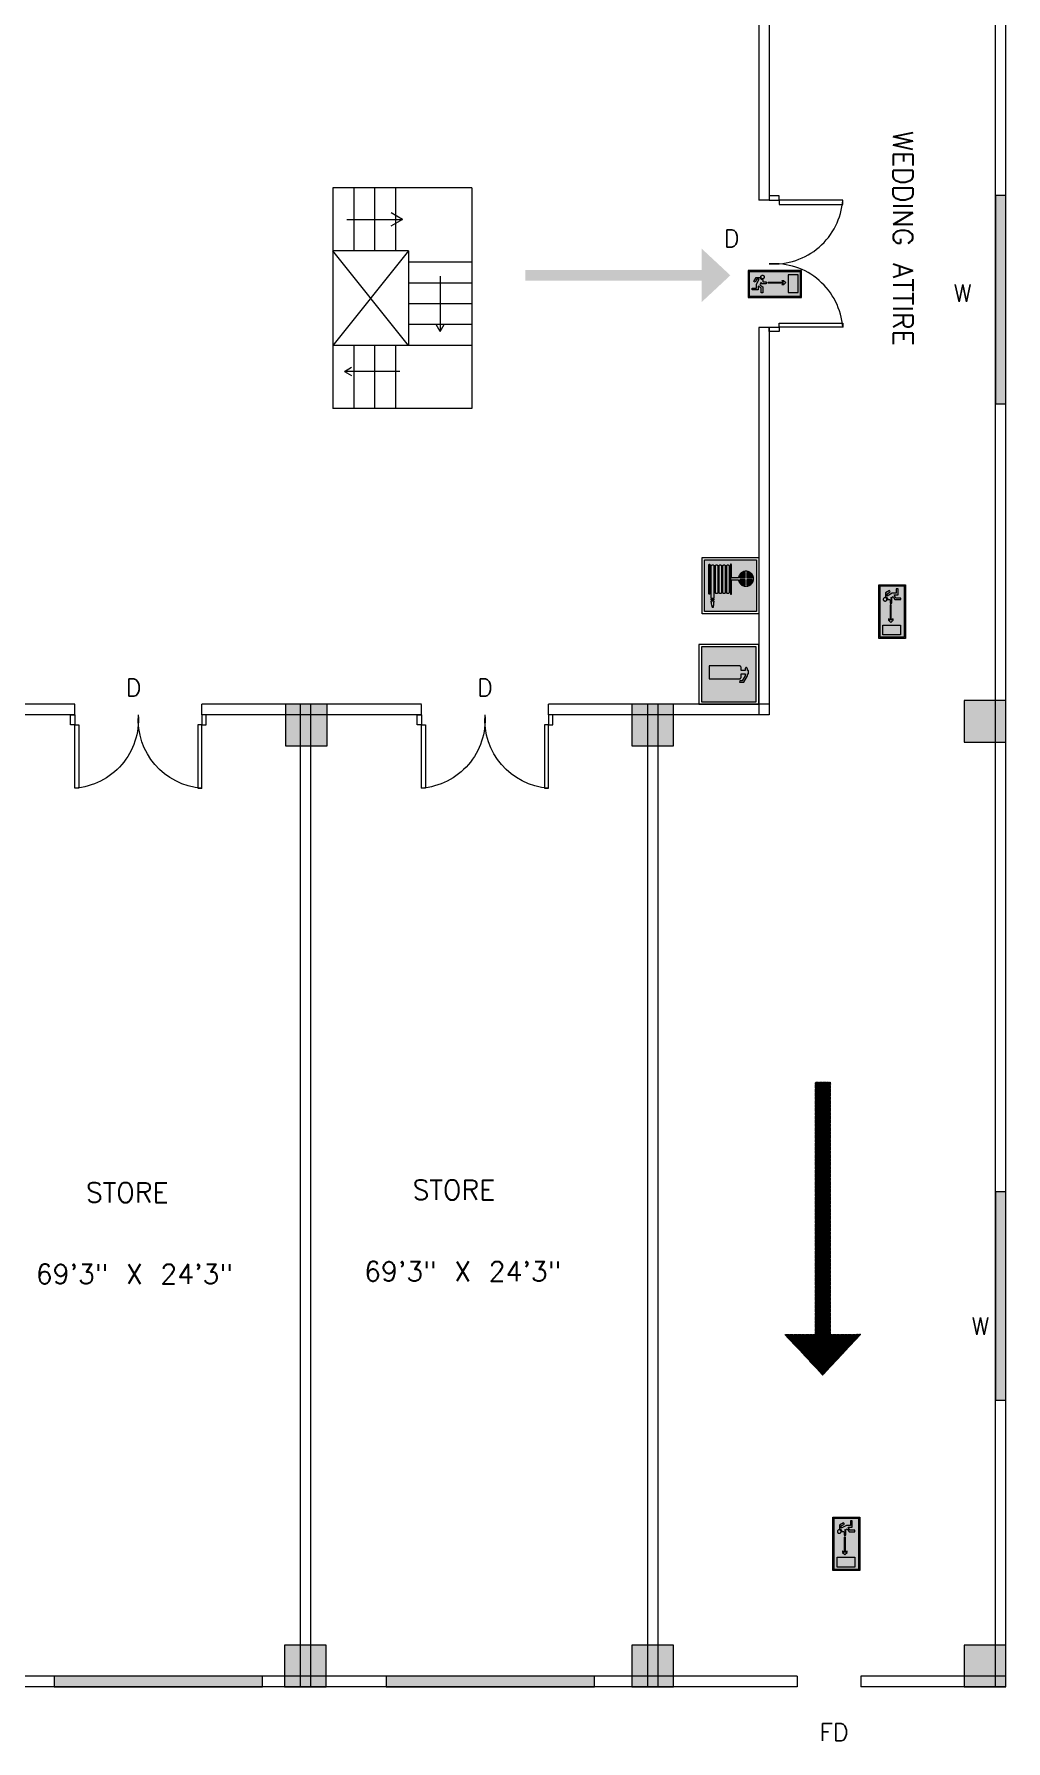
# Model space of a CAD drawing. Header units: inches. Extents: x 2447 to 25919, y 392 to 5548495.
# Drawn here: x 5400 to 6239, y 588 to 2063 of the extents above; entities that cross this region are included whole.
import ezdxf

# ---------------------------------------------------------------- set-up
doc = ezdxf.new("R2010")
doc.units = ezdxf.units.IN
doc.header["$LTSCALE"] = 0.019685
doc.header["$MEASUREMENT"] = 0
doc.layers.get('0').update_dxf_attribs({"lineweight": 18})
for name, color, linetype, lineweight in [('DOOR', 3, 'Continuous', 18), ('FIRE ESCAPE DOORS', 7, 'Continuous', 18), ('LIFT', 1, 'Continuous', 18), ('WINDOWS', 7, 'Continuous', 18)]:
    doc.layers.add(name, color=color, linetype=linetype, lineweight=lineweight)
doc.styles.get("Standard").update_dxf_attribs({"font": 'txt.shx', "height": 15})

# ---------------------------------------------------------------- blocks, each defined once
blk = doc.blocks.new('WINDOWS')
at = {"layer": 'WINDOWS'}
h = blk.add_hatch(color=4, dxfattribs=at)
h.dxf.hatch_style = 1
h.paths.add_polyline_path([(9, 90), (0, 90), (0, -90), (9, -90)])
blk.add_lwpolyline([(0, -90), (9, -90), (9, 90), (0, 90)], close=True, dxfattribs=at)
blk = doc.blocks.new('double doors')
at = {"layer": 'DOOR'}
for points in [[(-54.9, 8.6), (-51.3, 8.6), (-51.3, 63.6), (-54.9, 63.6)], [(54.9, 8.6), (51.3, 8.6), (51.3, 63.6), (54.9, 63.6)], [(-54.9, 8.6), (-58.6, 8.6), (-58.6, 0), (-54.9, 0)], [(54.9, 8.6), (58.6, 8.6), (58.6, 0), (54.9, 0)]]:
    blk.add_lwpolyline(points, close=True, dxfattribs=at)
for centre, start, end in [((-59.3, 4.3), 355.8288, 85.8288), ((59.3, 4.3), 94.1712, 184.1712)]:
    blk.add_arc(centre, 59.4, start, end, dxfattribs=at)
blk = doc.blocks.new('EXTINGUISHER')
at = {"true_color": 0xff0f0f}
h = blk.add_hatch(color=1, dxfattribs=at)
h.dxf.hatch_style = 1
h.paths.add_polyline_path([(21.2, 26.2), (-26.2, 26.2), (-26.2, -21.2), (21.2, -21.2)])
h.paths.add_polyline_path([(1.5, -14.5), (-9.9, -14.5), (-9.9, -8.2), (-9.9, 11.2), (-9.9, 11.5), (-9.9, 11.9), (-9.7, 12.2), (-9.7, 12.3), (-9.6, 12.5), (-9.3, 12.8), (-9, 12.9), (-8.8, 13), (-8.4, 13.2), (-8.1, 13.2), (-7.9, 13.2), (-5.9, 13.2), (-5.9, 16.6), (-6.8, 16.6), (-6.9, 16.6), (-7, 16.6), (-7.6, 16.7), (-8.1, 16.9), (-8.3, 17.2), (-8.4, 17.4), (-8.4, 17.6), (-8.4, 17.7), (-8.2, 18), (-8, 18.2), (-7.8, 18.4), (-7.2, 18.5), (-6.9, 18.5), (-5.9, 18.5), (-5.9, 19.4), (-2.8, 19.4), (-2.8, 18.5), (-1.1, 18.5), (4.2, 15.4), (4.2, 11.7), (3.1, 11.9), (3.1, 13.9), (-1.3, 16.6), (-2.8, 16.6), (-2.8, 13.2), (-0.6, 13.2), (-0.3, 13.2), (0, 13.1), (0.2, 13.1), (0.4, 13), (0.8, 12.8), (1, 12.6), (1.1, 12.5), (1.3, 12.1), (1.5, 11.7), (1.5, 11.2), (1.5, -8.2)], flags=16)
at = {"true_color": 0xe8e9e8}
h = blk.add_hatch(color=254, dxfattribs=at)
h.dxf.hatch_style = 1
h.paths.add_polyline_path([(1.5, 11.2), (1.5, 11.5), (1.4, 11.7), (1.4, 11.9), (1.4, 12), (1.3, 12.2), (1.2, 12.3), (1.1, 12.5), (1, 12.6), (0.9, 12.7), (0.7, 12.8), (0.5, 12.9), (0.4, 13), (0.2, 13.1), (0, 13.1), (-0.2, 13.2), (-0.4, 13.2), (-0.6, 13.2), (-2.8, 13.2), (-2.8, 16.6), (-1.3, 16.6), (3.1, 13.9), (3.1, 11.9), (4.2, 11.7), (4.2, 15.4), (-1.1, 18.5), (-2.8, 18.5), (-2.8, 19.4), (-5.9, 19.4), (-5.9, 18.5), (-6.9, 18.5), (-7.1, 18.5), (-7.1, 18.5), (-7.3, 18.5), (-7.6, 18.4), (-7.8, 18.3), (-8, 18.2), (-8.2, 18), (-8.3, 17.9), (-8.4, 17.8), (-8.4, 17.7), (-8.4, 17.6), (-8.4, 17.4), (-8.4, 17.4), (-8.4, 17.3), (-8.2, 17.1), (-8.2, 17), (-8.1, 17), (-8, 16.9), (-7.7, 16.8), (-7.5, 16.7), (-7.2, 16.6), (-6.9, 16.6), (-6.9, 16.6), (-6.8, 16.6), (-5.9, 16.6), (-5.9, 13.2), (-7.9, 13.2), (-8.1, 13.2), (-8.3, 13.2), (-8.5, 13.1), (-8.7, 13.1), (-8.9, 13), (-9, 12.9), (-9.2, 12.8), (-9.3, 12.7), (-9.5, 12.6), (-9.6, 12.5), (-9.7, 12.3), (-9.7, 12.2), (-9.8, 12), (-9.9, 11.9), (-9.9, 11.7), (-9.9, 11.5), (-9.9, 11.2), (-9.9, -8.2), (-9.9, -14.5), (1.5, -14.5), (1.5, -8.2)])
at = {"color": 18, "true_color": 0x000000}
for points in [[(23.4, 28.4), (-28.3, 28.4), (-28.3, -23.4), (23.4, -23.4)], [(21.2, 26.2), (-26.2, 26.2), (-26.2, -21.2), (21.2, -21.2), (21.2, 26.2)], [(-0.6, 13.2), (-2.8, 13.2), (-2.8, 16.6), (-1.3, 16.6), (3.1, 13.9), (3.1, 11.9), (4.2, 11.7), (4.2, 15.4), (-1.1, 18.5), (-2.8, 18.5), (-2.8, 19.4), (-5.9, 19.4), (-5.9, 18.5), (-6.9, 18.5), (-7.1, 18.5), (-7.1, 18.5), (-7.3, 18.5), (-7.6, 18.4), (-7.8, 18.3), (-8, 18.2), (-8.2, 18), (-8.3, 17.9), (-8.4, 17.8), (-8.4, 17.7), (-8.4, 17.6), (-8.4, 17.6), (-8.4, 17.4), (-8.4, 17.4), (-8.4, 17.3), (-8.3, 17.2), (-8.2, 17.1), (-8.2, 17), (-8.1, 17), (-8, 16.9), (-7.7, 16.8), (-7.5, 16.7), (-7.2, 16.6), (-6.9, 16.6), (-6.9, 16.6), (-6.8, 16.6), (-6.8, 16.6), (-5.9, 16.6), (-5.9, 13.2), (-7.9, 13.2), (-8.1, 13.2), (-8.3, 13.2), (-8.5, 13.1), (-8.7, 13.1), (-8.9, 13), (-9, 12.9), (-9.2, 12.8), (-9.3, 12.7), (-9.5, 12.6), (-9.6, 12.5), (-9.7, 12.3), (-9.7, 12.2), (-9.8, 12), (-9.9, 11.9), (-9.9, 11.7), (-9.9, 11.5), (-9.9, 11.2), (-9.9, -8.2), (-9.9, -14.5), (1.5, -14.5), (1.5, -8.2), (1.5, 11.2), (1.5, 11.5), (1.4, 11.7), (1.4, 11.9), (1.4, 12), (1.3, 12.2), (1.2, 12.3), (1.1, 12.5), (1, 12.6), (0.9, 12.7), (0.7, 12.8), (0.5, 12.9), (0.4, 13), (0.2, 13.1), (0, 13.1), (-0.2, 13.2), (-0.4, 13.2), (-0.6, 13.2)]]:
    blk.add_lwpolyline(points, close=True, dxfattribs=at)
blk = doc.blocks.new('Fire Hydrant')
at = {"true_color": 0xff0f0f}
h = blk.add_hatch(color=1, dxfattribs=at)
h.dxf.hatch_style = 1
h.paths.add_polyline_path([(22.4, 22.4), (-22.4, 22.4), (-22.4, -22.4), (22.4, -22.4)])
h.paths.add_polyline_path([(0.7, -7.3), (0.5, -7.3), (0.4, -7.4), (0.2, -7.5), (0.1, -7.5), (0.1, 18.6), (0.3, 18.5), (0.4, 18.5), (0.5, 18.4), (0.7, 18.3), (0.8, 18.2), (0.9, 18), (0.9, 17.7), (0.9, 6.7), (6.9, 6.7), (7, 7), (7, 7.3), (7.1, 7.6), (7.2, 7.9), (7.3, 8.2), (7.4, 8.5), (7.5, 8.7), (7.6, 9), (7.8, 9.2), (7.9, 9.5), (8.1, 9.7), (8.3, 9.9), (8.4, 10.2), (8.6, 10.4), (8.8, 10.6), (9, 10.8), (9.3, 11), (9.5, 11.2), (9.7, 11.3), (10, 11.5), (10.2, 11.6), (10.5, 11.8), (10.7, 11.9), (11, 12), (11.3, 12.1), (11.6, 12.2), (11.9, 12.3), (12.1, 12.3), (12.5, 12.4), (12.7, 12.4), (13.1, 12.4), (13.4, 12.4), (13.7, 12.4), (14, 12.4), (14.4, 12.3), (14.7, 12.3), (15, 12.2), (15.3, 12.1), (15.6, 12), (15.9, 11.9), (16.2, 11.8), (16.4, 11.6), (16.7, 11.5), (17, 11.3), (17.2, 11.1), (17.5, 10.9), (17.7, 10.7), (17.9, 10.5), (18.2, 10.3), (18.4, 10.1), (18.6, 9.8), (18.7, 9.6), (18.9, 9.3), (19.1, 9), (19.2, 8.8), (19.3, 8.5), (19.5, 8.2), (19.6, 7.9), (19.6, 7.6), (19.7, 7.3), (19.8, 6.9), (19.8, 6.6), (19.9, 6.3), (19.9, 5.9), (19.9, 5.6), (19.8, 5.3), (19.8, 5), (19.7, 4.6), (19.6, 4.3), (19.6, 4), (19.5, 3.7), (19.3, 3.4), (19.2, 3.1), (19.1, 2.8), (18.9, 2.6), (18.7, 2.3), (18.6, 2), (18.4, 1.8), (18.2, 1.6), (17.9, 1.3), (17.7, 1.1), (17.5, 0.9), (17.2, 0.7), (17, 0.5), (16.7, 0.4), (16.4, 0.2), (16.2, 0.1), (15.9, 0), (15.6, -0.2), (15.3, -0.3), (15, -0.4), (14.7, -0.4), (14.4, -0.5), (14, -0.5), (13.7, -0.5), (13.4, -0.6), (13.1, -0.5), (12.8, -0.5), (12.5, -0.5), (12.2, -0.5), (11.9, -0.4), (11.6, -0.3), (11.3, -0.2), (11.1, -0.1), (10.8, 0), (10.5, 0.1), (10.3, 0.2), (10, 0.4), (9.8, 0.5), (9.5, 0.7), (9.3, 0.8), (9.1, 1), (8.9, 1.2), (8.7, 1.4), (8.5, 1.6), (8.3, 1.8), (8.1, 2.1), (8, 2.3), (7.8, 2.5), (7.7, 2.8), (7.5, 3), (7.4, 3.3), (7.3, 3.6), (7.2, 3.8), (7.1, 4.1), (7, 4.4), (7, 4.7), (6.9, 5), (0.9, 5), (0.9, -6.7), (0.9, -6.9), (0.8, -7.1)], flags=16)
h.paths.add_polyline_path([(-1.5, -6.6), (-1.7, -6.7), (-1.8, -6.8), (-2, -6.9), (-2.7, -6.9), (-2.9, -6.8), (-3, -6.7), (-3.1, -6.6), (-3.2, -6.5), (-3.3, -6.4), (-3.3, -6.2), (-3.3, -6.1), (-3.3, 17.1), (-3.3, 17.3), (-3.3, 17.4), (-3.2, 17.6), (-3.1, 17.7), (-3, 17.8), (-2.7, 17.9), (-2, 17.9), (-1.8, 17.8), (-1.7, 17.8), (-1.5, 17.7), (-1.4, 17.5), (-1.3, 17.3), (-1.3, 17.1), (-1.3, -6.1), (-1.3, -6.3), (-1.4, -6.5)], flags=16)
h.paths.add_polyline_path([(-4.8, -6.6), (-4.9, -6.7), (-5, -6.8), (-5.3, -6.9), (-5.9, -6.9), (-6.1, -6.8), (-6.3, -6.7), (-6.4, -6.6), (-6.5, -6.4), (-6.6, -6.2), (-6.6, -6.1), (-6.6, 17.1), (-6.6, 17.4), (-6.5, 17.6), (-6.4, 17.7), (-6.3, 17.8), (-6.1, 17.8), (-5.9, 17.9), (-5.3, 17.9), (-5, 17.8), (-4.8, 17.7), (-4.7, 17.6), (-4.6, 17.4), (-4.6, 17.1), (-4.6, -6.1), (-4.6, -6.3), (-4.7, -6.5)], flags=16)
h.paths.add_polyline_path([(11.8, 0.7), (11.4, 0.8), (11, 1), (10.7, 1.2), (10.3, 1.4), (9.9, 1.7), (9.6, 2), (9.3, 2.3), (9, 2.6), (8.8, 2.9), (8.6, 3.3), (8.4, 3.7), (8.2, 4.1), (8.1, 4.5), (8, 5), (12.7, 5), (12.7, 0.5), (12.3, 0.6)], flags=0)
h.paths.add_polyline_path([(14.1, 0.5), (14.1, 5), (18.7, 5), (18.6, 4.5), (18.5, 4.1), (18.3, 3.7), (18.2, 3.3), (17.9, 3), (17.7, 2.6), (17.4, 2.3), (17.1, 2), (16.8, 1.7), (16.5, 1.5), (16.1, 1.2), (15.8, 1), (15.4, 0.9), (15, 0.7), (14.5, 0.6)], flags=0)
h.paths.add_polyline_path([(-7.9, -6.5), (-8, -6.6), (-8.1, -6.7), (-8.3, -6.8), (-8.5, -6.9), (-9.2, -6.9), (-9.4, -6.8), (-9.5, -6.7), (-9.6, -6.6), (-9.7, -6.5), (-9.8, -6.4), (-9.8, -6.2), (-9.8, -6.1), (-9.8, 17.1), (-9.8, 17.3), (-9.8, 17.4), (-9.7, 17.6), (-9.6, 17.7), (-9.5, 17.8), (-9.2, 17.9), (-8.5, 17.9), (-8.3, 17.8), (-8.1, 17.8), (-8, 17.7), (-7.9, 17.5), (-7.8, 17.3), (-7.8, 17.1), (-7.8, -6.1), (-7.8, -6.3)], flags=16)
h.paths.add_polyline_path([(-11.2, -6.5), (-11.3, -6.6), (-11.4, -6.7), (-11.5, -6.8), (-11.8, -6.9), (-12.4, -6.9), (-12.6, -6.8), (-12.8, -6.7), (-12.9, -6.6), (-13, -6.4), (-13.1, -6.2), (-13.1, -6.1), (-13.1, 17.1), (-13.1, 17.4), (-13, 17.6), (-12.9, 17.7), (-12.8, 17.8), (-12.6, 17.8), (-12.4, 17.9), (-11.8, 17.9), (-11.5, 17.8), (-11.3, 17.7), (-11.2, 17.6), (-11.1, 17.4), (-11.1, 17.1), (-11.1, -6.1), (-11.1, -6.3)], flags=16)
h.paths.add_polyline_path([(-14.3, -13), (-14.4, -13.9), (-14.6, -14.8), (-14.7, -15.8), (-14.8, -16.8), (-14.9, -17.7), (-15.1, -18.4), (-15.1, -18.7), (-15.2, -18.9), (-15.3, -19), (-15.4, -19.1), (-15.5, -19), (-15.6, -18.9), (-15.7, -18.7), (-15.8, -18.4), (-15.9, -17.7), (-16.1, -16.8), (-16.3, -15.8), (-16.4, -14.8), (-16.6, -13.9), (-16.8, -13)], flags=16)
h.paths.add_polyline_path([(-14.3, -12.4), (-16.8, -12.4), (-16.8, -11.6), (-14.3, -11.6)], flags=16)
h.paths.add_polyline_path([(-14.3, -11.1), (-16.7, -11.1), (-16.7, 17.1), (-16.6, 17.4), (-16.5, 17.5), (-16.5, 17.7), (-16.3, 17.8), (-16.2, 17.8), (-16, 17.9), (-15.9, 17.9), (-15.1, 17.9), (-14.9, 17.9), (-14.8, 17.8), (-14.6, 17.8), (-14.4, 17.6), (-14.3, 17.4), (-14.3, 17.1)], flags=16)
h.paths.add_polyline_path([(8, 6.7), (8, 7.2), (8.2, 7.6), (8.3, 8), (8.5, 8.4), (8.7, 8.8), (9, 9.2), (9.3, 9.5), (9.6, 9.8), (9.9, 10.1), (10.2, 10.4), (10.6, 10.6), (11, 10.8), (11.4, 11), (11.8, 11.2), (12.3, 11.3), (12.7, 11.3), (12.7, 6.7)], flags=0)
h.paths.add_polyline_path([(14.1, 6.7), (14.1, 11.3), (14.6, 11.3), (15, 11.1), (15.4, 11), (15.8, 10.8), (16.2, 10.6), (16.5, 10.4), (16.9, 10.1), (17.2, 9.8), (17.5, 9.5), (17.8, 9.2), (18, 8.8), (18.2, 8.4), (18.4, 8), (18.6, 7.6), (18.7, 7.2), (18.7, 6.7)], flags=0)
h.paths.add_polyline_path([(-18.3, -7.4), (-18.5, -7.3), (-18.6, -7.3), (-18.7, -7.1), (-18.8, -6.9), (-18.8, -6.7), (-18.8, 17.7), (-18.8, 18), (-18.7, 18.2), (-18.6, 18.3), (-18.5, 18.4), (-18.3, 18.5), (-18.2, 18.5), (-18, 18.6), (-18, -7.5), (-18.2, -7.5)], flags=16)
at = {"true_color": 0xe8e9e8}
h = blk.add_hatch(color=254, dxfattribs=at)
h.dxf.hatch_style = 1
h.paths.add_polyline_path([(-18, 18.6), (-18, 18.6), (-18.2, 18.5), (-18.3, 18.5), (-18.5, 18.4), (-18.6, 18.3), (-18.7, 18.2), (-18.7, 18), (-18.8, 17.9), (-18.8, 17.7), (-18.8, -6.7), (-18.8, -6.8), (-18.7, -7), (-18.7, -7.1), (-18.6, -7.3), (-18.5, -7.3), (-18.3, -7.4), (-18.2, -7.5), (-18, -7.5), (-18, -7.5)])
h.paths.add_polyline_path([(-14.3, 17.1), (-14.3, 17.2), (-14.3, 17.4), (-14.4, 17.5), (-14.5, 17.7), (-14.6, 17.8), (-14.8, 17.8), (-14.9, 17.9), (-15.1, 17.9), (-15.9, 17.9), (-16, 17.9), (-16.2, 17.8), (-16.3, 17.8), (-16.5, 17.7), (-16.5, 17.5), (-16.6, 17.4), (-16.7, 17.2), (-16.7, 17.1), (-16.7, -11.1), (-14.3, -11.1)])
h.paths.add_polyline_path([(-14.3, -11.6), (-16.8, -11.6), (-16.8, -12.4), (-14.3, -12.4)])
h.paths.add_polyline_path([(-14.4, -13.9), (-14.3, -13), (-16.8, -13), (-16.6, -13.9), (-16.4, -14.8), (-16.3, -15.8), (-16.1, -16.8), (-15.9, -17.7), (-15.8, -18.4), (-15.7, -18.7), (-15.6, -18.9), (-15.5, -19), (-15.5, -19), (-15.4, -19), (-15.4, -19.1), (-15.4, -19), (-15.3, -19), (-15.3, -19), (-15.2, -18.9), (-15.1, -18.7), (-15.1, -18.4), (-14.9, -17.7), (-14.8, -16.8), (-14.7, -15.8), (-14.6, -14.8)])
h.paths.add_polyline_path([(-11.1, 17.3), (-11.1, 17.4), (-11.3, 17.7), (-11.4, 17.8), (-11.5, 17.8), (-11.7, 17.9), (-11.8, 17.9), (-12.3, 17.9), (-12.5, 17.9), (-12.6, 17.8), (-12.8, 17.8), (-12.9, 17.7), (-13, 17.6), (-13, 17.4), (-13.1, 17.3), (-13.1, 17.1), (-13.1, -6.1), (-13.1, -6.2), (-13, -6.4), (-13, -6.5), (-12.9, -6.6), (-12.8, -6.7), (-12.6, -6.8), (-12.5, -6.8), (-12.3, -6.9), (-11.8, -6.9), (-11.7, -6.8), (-11.5, -6.8), (-11.3, -6.6), (-11.1, -6.4), (-11.1, -6.2), (-11.1, -6.1)])
h.paths.add_polyline_path([(-7.8, 17.1), (-7.8, 17.3), (-7.9, 17.4), (-7.9, 17.6), (-8, 17.7), (-8.1, 17.8), (-8.3, 17.8), (-8.4, 17.9), (-8.6, 17.9), (-9.1, 17.9), (-9.2, 17.9), (-9.4, 17.8), (-9.5, 17.8), (-9.6, 17.7), (-9.7, 17.6), (-9.8, 17.4), (-9.8, 17.3), (-9.8, 17.1), (-9.8, -6.1), (-9.8, -6.2), (-9.8, -6.4), (-9.7, -6.5), (-9.6, -6.6), (-9.5, -6.7), (-9.4, -6.8), (-9.2, -6.8), (-9.1, -6.9), (-8.6, -6.9), (-8.4, -6.8), (-8.3, -6.8), (-8.1, -6.7), (-8, -6.6), (-7.9, -6.5), (-7.9, -6.4), (-7.8, -6.2), (-7.8, -6.1)])
h.paths.add_polyline_path([(-4.6, 17.1), (-4.6, 17.3), (-4.6, 17.4), (-4.7, 17.6), (-4.8, 17.7), (-4.9, 17.8), (-5, 17.8), (-5.2, 17.9), (-5.3, 17.9), (-5.9, 17.9), (-6, 17.9), (-6.1, 17.8), (-6.3, 17.8), (-6.4, 17.7), (-6.5, 17.6), (-6.5, 17.4), (-6.6, 17.3), (-6.6, 17.1), (-6.6, -6.1), (-6.6, -6.2), (-6.5, -6.4), (-6.5, -6.5), (-6.4, -6.6), (-6.3, -6.7), (-6.1, -6.8), (-6, -6.8), (-5.9, -6.9), (-5.3, -6.9), (-5.2, -6.8), (-5, -6.8), (-4.9, -6.7), (-4.8, -6.6), (-4.7, -6.5), (-4.6, -6.4), (-4.6, -6.2), (-4.6, -6.1)])
h.paths.add_polyline_path([(-1.3, 17.1), (-1.3, 17.3), (-1.4, 17.4), (-1.4, 17.6), (-1.5, 17.7), (-1.7, 17.8), (-1.8, 17.8), (-1.9, 17.9), (-2.1, 17.9), (-2.6, 17.9), (-2.7, 17.9), (-2.9, 17.8), (-3, 17.8), (-3.1, 17.7), (-3.2, 17.6), (-3.3, 17.4), (-3.3, 17.3), (-3.3, 17.1), (-3.3, -6.1), (-3.3, -6.2), (-3.3, -6.4), (-3.2, -6.5), (-3.1, -6.6), (-3, -6.7), (-2.9, -6.8), (-2.7, -6.8), (-2.6, -6.9), (-2.1, -6.9), (-1.9, -6.8), (-1.8, -6.8), (-1.7, -6.7), (-1.5, -6.6), (-1.4, -6.5), (-1.4, -6.4), (-1.3, -6.2), (-1.3, -6.1)])
h.paths.add_polyline_path([(19.9, 5.9), (19.9, 6.3), (19.8, 6.6), (19.8, 6.9), (19.7, 7.3), (19.6, 7.6), (19.6, 7.9), (19.5, 8.2), (19.3, 8.5), (19.2, 8.8), (19.1, 9), (18.9, 9.3), (18.7, 9.6), (18.6, 9.8), (18.4, 10.1), (18.2, 10.3), (17.9, 10.5), (17.7, 10.7), (17.5, 10.9), (17.2, 11.1), (17, 11.3), (16.7, 11.5), (16.4, 11.6), (16.2, 11.8), (15.9, 11.9), (15.6, 12), (15.3, 12.1), (15, 12.2), (14.7, 12.3), (14.4, 12.3), (14, 12.4), (13.7, 12.4), (13.4, 12.4), (13.1, 12.4), (12.7, 12.4), (12.5, 12.4), (12.1, 12.3), (11.9, 12.3), (11.6, 12.2), (11.3, 12.1), (11, 12), (10.7, 11.9), (10.5, 11.8), (10.2, 11.6), (10, 11.5), (9.7, 11.3), (9.5, 11.2), (9.3, 11), (9, 10.8), (8.8, 10.6), (8.6, 10.4), (8.4, 10.2), (8.3, 9.9), (8.1, 9.7), (7.9, 9.5), (7.8, 9.2), (7.6, 9), (7.5, 8.7), (7.4, 8.5), (7.3, 8.2), (7.2, 7.9), (7.1, 7.6), (7, 7.3), (7, 7), (6.9, 6.7), (0.9, 6.7), (0.9, 17.7), (0.9, 17.9), (0.8, 18), (0.8, 18.2), (0.7, 18.3), (0.5, 18.4), (0.4, 18.5), (0.3, 18.5), (0.1, 18.6), (0.1, 18.6), (0.1, -7.5), (0.1, -7.5), (0.3, -7.5), (0.4, -7.4), (0.5, -7.3), (0.7, -7.3), (0.8, -7.1), (0.8, -7), (0.9, -6.8), (0.9, -6.7), (0.9, 5), (6.9, 5), (7, 4.7), (7, 4.4), (7.1, 4.1), (7.2, 3.8), (7.3, 3.6), (7.4, 3.3), (7.5, 3), (7.7, 2.8), (7.8, 2.5), (8, 2.3), (8.1, 2.1), (8.3, 1.8), (8.5, 1.6), (8.7, 1.4), (8.9, 1.2), (9.1, 1), (9.3, 0.8), (9.5, 0.7), (9.8, 0.5), (10, 0.4), (10.3, 0.2), (10.5, 0.1), (10.8, 0), (11.1, -0.1), (11.3, -0.2), (11.6, -0.3), (11.9, -0.4), (12.2, -0.5), (12.5, -0.5), (12.8, -0.5), (13.1, -0.5), (13.4, -0.6), (13.7, -0.5), (14, -0.5), (14.4, -0.5), (14.7, -0.4), (15, -0.4), (15.3, -0.3), (15.6, -0.2), (15.9, 0), (16.2, 0.1), (16.4, 0.2), (16.7, 0.4), (17, 0.5), (17.2, 0.7), (17.5, 0.9), (17.7, 1.1), (17.9, 1.3), (18.2, 1.6), (18.4, 1.8), (18.6, 2), (18.7, 2.3), (18.9, 2.6), (19.1, 2.8), (19.2, 3.1), (19.3, 3.4), (19.5, 3.7), (19.6, 4), (19.6, 4.3), (19.7, 4.6), (19.8, 5), (19.8, 5.3), (19.9, 5.6)])
h.paths.add_polyline_path([(8, 5), (12.7, 5), (12.7, 0.5), (12.3, 0.6), (11.8, 0.7), (11.4, 0.8), (11, 1), (10.7, 1.2), (10.3, 1.4), (9.9, 1.7), (9.6, 2), (9.3, 2.3), (9, 2.6), (8.8, 2.9), (8.6, 3.3), (8.4, 3.7), (8.2, 4.1), (8.1, 4.5)], flags=16)
h.paths.add_polyline_path([(8, 6.7), (8, 7.2), (8.2, 7.6), (8.3, 8), (8.5, 8.4), (8.7, 8.8), (9, 9.2), (9.3, 9.5), (9.6, 9.8), (9.9, 10.1), (10.2, 10.4), (10.6, 10.6), (11, 10.8), (11.4, 11), (11.8, 11.2), (12.3, 11.3), (12.7, 11.3), (12.7, 6.7)], flags=16)
h.paths.add_polyline_path([(14.1, 5), (18.7, 5), (18.6, 4.5), (18.5, 4.1), (18.3, 3.7), (18.2, 3.3), (17.9, 3), (17.7, 2.6), (17.4, 2.3), (17.1, 2), (16.8, 1.7), (16.5, 1.5), (16.1, 1.2), (15.8, 1), (15.4, 0.9), (15, 0.7), (14.5, 0.6), (14.1, 0.5)], flags=16)
h.paths.add_polyline_path([(14.1, 6.7), (14.1, 11.3), (14.6, 11.3), (15, 11.1), (15.4, 11), (15.8, 10.8), (16.2, 10.6), (16.5, 10.4), (16.9, 10.1), (17.2, 9.8), (17.5, 9.5), (17.8, 9.2), (18, 8.8), (18.2, 8.4), (18.4, 8), (18.6, 7.6), (18.7, 7.2), (18.7, 6.7)], flags=16)
at = {"true_color": 0xff0f0f}
h = blk.add_hatch(color=1, dxfattribs=at)
h.dxf.hatch_style = 1
h.paths.add_polyline_path([(12.7, 5), (8, 5), (8.1, 4.5), (8.2, 4.1), (8.4, 3.7), (8.6, 3.3), (8.8, 2.9), (9, 2.6), (9.3, 2.3), (9.6, 2), (9.9, 1.7), (10.3, 1.4), (10.7, 1.2), (11, 1), (11.4, 0.8), (11.8, 0.7), (12.3, 0.6), (12.7, 0.5)])
h.paths.add_polyline_path([(12.7, 11.3), (12.3, 11.3), (11.8, 11.2), (11.4, 11), (11, 10.8), (10.6, 10.6), (10.2, 10.4), (9.9, 10.1), (9.6, 9.8), (9.3, 9.5), (9, 9.2), (8.7, 8.8), (8.5, 8.4), (8.3, 8), (8.2, 7.6), (8, 7.2), (8, 6.7), (12.7, 6.7)])
h.paths.add_polyline_path([(18, 8.8), (17.8, 9.2), (17.5, 9.5), (17.2, 9.8), (16.9, 10.1), (16.5, 10.4), (16.2, 10.6), (15.8, 10.8), (15.4, 11), (15, 11.1), (14.6, 11.3), (14.1, 11.3), (14.1, 6.7), (18.7, 6.7), (18.7, 7.2), (18.6, 7.6), (18.4, 8), (18.2, 8.4)])
h.paths.add_polyline_path([(18.2, 3.3), (18.3, 3.7), (18.5, 4.1), (18.6, 4.5), (18.7, 5), (14.1, 5), (14.1, 0.5), (14.5, 0.6), (15, 0.7), (15.4, 0.9), (15.8, 1), (16.1, 1.2), (16.5, 1.5), (16.8, 1.7), (17.1, 2), (17.4, 2.3), (17.7, 2.6), (17.9, 3)])
at = {"color": 18, "true_color": 0x000000}
for points in [[(-24.4, 24.3), (24.4, 24.3), (24.4, -24.4), (-24.4, -24.4)], [(-22.4, 22.4), (22.4, 22.4), (22.4, -22.4), (-22.4, -22.4), (-22.4, 22.4)], [(-18, 18.6), (-18, 18.6), (-18, -7.5), (-18, -7.5), (-18.2, -7.5), (-18.3, -7.4), (-18.5, -7.3), (-18.6, -7.3), (-18.7, -7.1), (-18.7, -7), (-18.8, -6.8), (-18.8, -6.7), (-18.8, 17.7), (-18.8, 17.9), (-18.7, 18), (-18.7, 18.2), (-18.6, 18.3), (-18.5, 18.4), (-18.3, 18.5), (-18.2, 18.5), (-18, 18.6)], [(-15.9, 17.9), (-15.1, 17.9), (-14.9, 17.9), (-14.8, 17.8), (-14.6, 17.8), (-14.5, 17.7), (-14.4, 17.5), (-14.3, 17.4), (-14.3, 17.2), (-14.3, 17.1), (-14.3, -11.1), (-16.7, -11.1), (-16.7, 17.1), (-16.7, 17.2), (-16.6, 17.4), (-16.5, 17.5), (-16.5, 17.7), (-16.3, 17.8), (-16.2, 17.8), (-16, 17.9), (-15.9, 17.9)], [(-12.3, 17.9), (-11.8, 17.9), (-11.7, 17.9), (-11.5, 17.8), (-11.4, 17.8), (-11.3, 17.7), (-11.2, 17.6), (-11.1, 17.4), (-11.1, 17.3), (-11.1, 17.1), (-11.1, -6.1), (-11.1, -6.2), (-11.1, -6.4), (-11.2, -6.5), (-11.3, -6.6), (-11.4, -6.7), (-11.5, -6.8), (-11.7, -6.8), (-11.8, -6.9), (-12.3, -6.9), (-12.5, -6.8), (-12.6, -6.8), (-12.8, -6.7), (-12.9, -6.6), (-13, -6.5), (-13, -6.4), (-13.1, -6.2), (-13.1, -6.1), (-13.1, 17.1), (-13.1, 17.3), (-13, 17.4), (-13, 17.6), (-12.9, 17.7), (-12.8, 17.8), (-12.6, 17.8), (-12.5, 17.9), (-12.3, 17.9)], [(-9.1, 17.9), (-8.6, 17.9), (-8.4, 17.9), (-8.3, 17.8), (-8.1, 17.8), (-8, 17.7), (-7.9, 17.6), (-7.9, 17.4), (-7.8, 17.3), (-7.8, 17.1), (-7.8, -6.1), (-7.8, -6.2), (-7.9, -6.4), (-7.9, -6.5), (-8, -6.6), (-8.1, -6.7), (-8.3, -6.8), (-8.4, -6.8), (-8.6, -6.9), (-9.1, -6.9), (-9.2, -6.8), (-9.4, -6.8), (-9.5, -6.7), (-9.6, -6.6), (-9.7, -6.5), (-9.8, -6.4), (-9.8, -6.2), (-9.8, -6.1), (-9.8, 17.1), (-9.8, 17.3), (-9.8, 17.4), (-9.7, 17.6), (-9.6, 17.7), (-9.5, 17.8), (-9.4, 17.8), (-9.2, 17.9), (-9.1, 17.9)], [(-5.9, 17.9), (-5.3, 17.9), (-5.2, 17.9), (-5, 17.8), (-4.9, 17.8), (-4.8, 17.7), (-4.7, 17.6), (-4.6, 17.4), (-4.6, 17.3), (-4.6, 17.1), (-4.6, -6.1), (-4.6, -6.2), (-4.6, -6.4), (-4.7, -6.5), (-4.8, -6.6), (-4.9, -6.7), (-5, -6.8), (-5.2, -6.8), (-5.3, -6.9), (-5.9, -6.9), (-6, -6.8), (-6.1, -6.8), (-6.3, -6.7), (-6.4, -6.6), (-6.5, -6.5), (-6.5, -6.4), (-6.6, -6.2), (-6.6, -6.1), (-6.6, 17.1), (-6.6, 17.3), (-6.5, 17.4), (-6.5, 17.6), (-6.4, 17.7), (-6.3, 17.8), (-6.1, 17.8), (-6, 17.9), (-5.9, 17.9)], [(-2.6, 17.9), (-2.1, 17.9), (-1.9, 17.9), (-1.8, 17.8), (-1.7, 17.8), (-1.5, 17.7), (-1.4, 17.6), (-1.4, 17.4), (-1.3, 17.3), (-1.3, 17.1), (-1.3, -6.1), (-1.3, -6.2), (-1.4, -6.4), (-1.4, -6.5), (-1.5, -6.6), (-1.7, -6.7), (-1.8, -6.8), (-1.9, -6.8), (-2.1, -6.9), (-2.6, -6.9), (-2.7, -6.8), (-2.9, -6.8), (-3, -6.7), (-3.1, -6.6), (-3.2, -6.5), (-3.3, -6.4), (-3.3, -6.2), (-3.3, -6.1), (-3.3, 17.1), (-3.3, 17.3), (-3.3, 17.4), (-3.2, 17.6), (-3.1, 17.7), (-3, 17.8), (-2.9, 17.8), (-2.7, 17.9), (-2.6, 17.9)], [(0.1, 18.6), (0.1, 18.6), (0.1, -7.5), (0.1, -7.5), (0.3, -7.5), (0.4, -7.4), (0.5, -7.3), (0.7, -7.3), (0.8, -7.1), (0.8, -7), (0.9, -6.8), (0.9, -6.7), (0.9, 5), (6.9, 5), (7, 4.7), (7, 4.4), (7.1, 4.1), (7.2, 3.8), (7.3, 3.6), (7.4, 3.3), (7.5, 3), (7.7, 2.8), (7.8, 2.5), (8, 2.3), (8.1, 2.1), (8.3, 1.8), (8.5, 1.6), (8.7, 1.4), (8.9, 1.2), (9.1, 1), (9.3, 0.8), (9.5, 0.7), (9.8, 0.5), (10, 0.4), (10.3, 0.2), (10.5, 0.1), (10.8, 0), (11.1, -0.1), (11.3, -0.2), (11.6, -0.3), (11.9, -0.4), (12.2, -0.5), (12.5, -0.5), (12.8, -0.5), (13.1, -0.5), (13.4, -0.6), (13.7, -0.5), (14, -0.5), (14.4, -0.5), (14.7, -0.4), (15, -0.4), (15.3, -0.3), (15.6, -0.2), (15.9, 0), (16.2, 0.1), (16.4, 0.2), (16.7, 0.4), (17, 0.5), (17.2, 0.7), (17.5, 0.9), (17.7, 1.1), (17.9, 1.3), (18.2, 1.6), (18.4, 1.8), (18.6, 2), (18.7, 2.3), (18.9, 2.6), (19.1, 2.8), (19.2, 3.1), (19.3, 3.4), (19.5, 3.7), (19.6, 4), (19.6, 4.3), (19.7, 4.6), (19.8, 5), (19.8, 5.3), (19.9, 5.6), (19.9, 5.9), (19.9, 6.3), (19.8, 6.6), (19.8, 6.9), (19.7, 7.3), (19.6, 7.6), (19.6, 7.9), (19.5, 8.2), (19.3, 8.5), (19.2, 8.8), (19.1, 9), (18.9, 9.3), (18.7, 9.6), (18.6, 9.8), (18.4, 10.1), (18.2, 10.3), (17.9, 10.5), (17.7, 10.7), (17.5, 10.9), (17.2, 11.1), (17, 11.3), (16.7, 11.5), (16.4, 11.6), (16.2, 11.8), (15.9, 11.9), (15.6, 12), (15.3, 12.1), (15, 12.2), (14.7, 12.3), (14.4, 12.3), (14, 12.4), (13.7, 12.4), (13.4, 12.4), (13.1, 12.4), (12.7, 12.4), (12.5, 12.4), (12.1, 12.3), (11.9, 12.3), (11.6, 12.2), (11.3, 12.1), (11, 12), (10.7, 11.9), (10.5, 11.8), (10.2, 11.6), (10, 11.5), (9.7, 11.3), (9.5, 11.2), (9.3, 11), (9, 10.8), (8.8, 10.6), (8.6, 10.4), (8.4, 10.2), (8.3, 9.9), (8.1, 9.7), (7.9, 9.5), (7.8, 9.2), (7.6, 9), (7.5, 8.7), (7.4, 8.5), (7.3, 8.2), (7.2, 7.9), (7.1, 7.6), (7, 7.3), (7, 7), (6.9, 6.7), (0.9, 6.7), (0.9, 17.7), (0.9, 17.9), (0.8, 18), (0.8, 18.2), (0.7, 18.3), (0.5, 18.4), (0.4, 18.5), (0.3, 18.5), (0.1, 18.6)], [(8, 6.7), (12.7, 6.7), (12.7, 11.3), (12.3, 11.3), (11.8, 11.2), (11.4, 11), (11, 10.8), (10.6, 10.6), (10.2, 10.4), (9.9, 10.1), (9.6, 9.8), (9.3, 9.5), (9, 9.2), (8.7, 8.8), (8.5, 8.4), (8.3, 8), (8.2, 7.6), (8, 7.2), (8, 6.7)], [(12.7, 0.5), (12.7, 5), (8, 5), (8.1, 4.5), (8.2, 4.1), (8.4, 3.7), (8.6, 3.3), (8.8, 2.9), (9, 2.6), (9.3, 2.3), (9.6, 2), (9.9, 1.7), (10.3, 1.4), (10.7, 1.2), (11, 1), (11.4, 0.8), (11.8, 0.7), (12.3, 0.6), (12.7, 0.5)], [(14.1, 11.3), (14.1, 6.7), (18.7, 6.7), (18.7, 7.2), (18.6, 7.6), (18.4, 8), (18.2, 8.4), (18, 8.8), (17.8, 9.2), (17.5, 9.5), (17.2, 9.8), (16.9, 10.1), (16.5, 10.4), (16.2, 10.6), (15.8, 10.8), (15.4, 11), (15, 11.1), (14.6, 11.3), (14.1, 11.3)], [(18.7, 5), (14.1, 5), (14.1, 0.5), (14.5, 0.6), (15, 0.7), (15.4, 0.9), (15.8, 1), (16.1, 1.2), (16.5, 1.5), (16.8, 1.7), (17.1, 2), (17.4, 2.3), (17.7, 2.6), (17.9, 3), (18.2, 3.3), (18.3, 3.7), (18.5, 4.1), (18.6, 4.5), (18.7, 5)], [(-16.8, -11.6), (-14.3, -11.6), (-14.3, -12.4), (-16.8, -12.4), (-16.8, -11.6)], [(-16.8, -13), (-14.3, -13), (-14.4, -13.9), (-14.6, -14.8), (-14.7, -15.8), (-14.8, -16.8), (-14.9, -17.7), (-15.1, -18.4), (-15.1, -18.7), (-15.2, -18.9), (-15.3, -19), (-15.3, -19), (-15.4, -19), (-15.4, -19.1), (-15.4, -19), (-15.5, -19), (-15.5, -19), (-15.6, -18.9), (-15.7, -18.7), (-15.8, -18.4), (-15.9, -17.7), (-16.1, -16.8), (-16.3, -15.8), (-16.4, -14.8), (-16.6, -13.9), (-16.8, -13)]]:
    blk.add_lwpolyline(points, close=True, dxfattribs=at)
blk = doc.blocks.new('fire escape man')
h = blk.add_hatch(color=84)
h.paths.add_polyline_path([(22.2, 10.7), (-22.2, 10.7), (-22.2, -10.7), (22.2, -10.7)])
h.paths.add_polyline_path([(-6.1, -0.8), (-7.5, -0.8), (-9.4, 1.2), (-7.5, 3.2), (-6.1, 3.2), (-7.5, 1.7), (5.8, 1.7), (5.8, 0.7), (-7.5, 0.7)], flags=16)
h.paths.add_polyline_path([(-11.6, -7.3), (-20.1, -7.3), (-20.1, 8), (-11.6, 8)], flags=16)
h.paths.add_polyline_path([(7.4, 0.3), (7.4, 1.8), (10.5, 1.8), (10.5, 4), (10.7, 4), (10.9, 4), (11.2, 4), (11.6, 4.1), (11.8, 4.2), (12.1, 4.5), (12.3, 4.7), (12.4, 5), (12.5, 5.3), (12.5, 5.6), (12.5, 5.7), (12.5, 5.8), (16.2, 5.8), (18.2, 2.3), (17, 1.6), (15.5, 4.3), (13.4, 4.3), (15.9, -0.1), (15.9, -3.6), (19.7, -3.6), (19.7, -5.1), (14.4, -5.1), (14.4, -1.7), (11.7, -3.2), (11.7, -7.5), (10.4, -7.5), (10.4, -2.4), (13, -0.8), (11.7, 1.5), (11.7, 0.3)], flags=16)
h.paths.add_polyline_path([(9.3, 5.2), (9.2, 5.5), (9.1, 5.8), (9.1, 6.1), (9.1, 6.4), (9.2, 6.7), (9.3, 7), (9.5, 7.2), (9.7, 7.4), (10, 7.5), (10.3, 7.6), (10.6, 7.7), (10.9, 7.6), (11.2, 7.5), (11.4, 7.4), (11.6, 7.2), (11.8, 7), (12, 6.7), (12.1, 6.4), (12.1, 6.1), (12.1, 5.8), (12, 5.5), (11.8, 5.2), (11.6, 5), (11.4, 4.8), (11.2, 4.7), (10.9, 4.5), (10.6, 4.5), (10.3, 4.5), (10, 4.7), (9.7, 4.8), (9.5, 5)], flags=16)
h = blk.add_hatch(color=7)
h.dxf.hatch_style = 1
h.paths.add_polyline_path([(-11.6, 8), (-20.1, 8), (-20.1, -7.3), (-11.6, -7.3)])
h.paths.add_polyline_path([(5.8, 1.7), (-7.5, 1.7), (-6.1, 3.2), (-7.5, 3.2), (-9.4, 1.2), (-7.5, -0.8), (-6.1, -0.8), (-7.5, 0.7), (5.8, 0.7)])
h.paths.add_polyline_path([(13.4, 4.3), (15.5, 4.3), (17, 1.6), (18.2, 2.3), (16.2, 5.8), (12.5, 5.8), (12.5, 5.7), (12.5, 5.6), (12.5, 5.3), (12.4, 5), (12.3, 4.7), (12.1, 4.5), (11.8, 4.2), (11.6, 4.1), (11.2, 4), (10.9, 4), (10.7, 4), (10.5, 4), (10.5, 1.8), (7.4, 1.8), (7.4, 0.3), (11.7, 0.3), (11.7, 1.5), (13, -0.8), (10.4, -2.4), (10.4, -7.5), (11.7, -7.5), (11.7, -3.2), (14.4, -1.7), (14.4, -5.1), (19.7, -5.1), (19.7, -3.6), (15.9, -3.6), (15.9, -0.1)])
h.paths.add_polyline_path([(12, 5.5), (12.1, 5.8), (12.1, 6.1), (12.1, 6.4), (12, 6.7), (11.8, 7), (11.6, 7.2), (11.4, 7.4), (11.2, 7.5), (10.9, 7.6), (10.6, 7.7), (10.3, 7.6), (10, 7.5), (9.7, 7.4), (9.5, 7.2), (9.3, 7), (9.2, 6.7), (9.1, 6.4), (9.1, 6.1), (9.1, 5.8), (9.2, 5.5), (9.3, 5.2), (9.5, 5), (9.7, 4.8), (10, 4.7), (10.3, 4.5), (10.6, 4.5), (10.9, 4.5), (11.2, 4.7), (11.4, 4.8), (11.6, 5), (11.8, 5.2)])
blk.add_lwpolyline([(-23.1, 11.6), (23.1, 11.6), (23.1, -11.6), (-23.1, -11.6)], close=True)
at = {"color": 18, "true_color": 0x000000}
for points in [[(-23.1, 11.6), (23.1, 11.6), (23.1, -11.6), (-23.1, -11.6)], [(-22.2, 10.7), (22.2, 10.7), (22.2, -10.7), (-22.2, -10.7)], [(-20.1, 8), (-11.6, 8), (-11.6, -7.3), (-20.1, -7.3)], [(-7.5, 1.7), (-6.1, 3.2), (-7.5, 3.2), (-9.4, 1.2), (-7.5, -0.8), (-6.1, -0.8), (-7.5, 0.7), (5.8, 0.7), (5.8, 1.7), (-7.5, 1.7)], [(19.7, -3.6), (15.9, -3.6), (15.9, -0.1), (13.4, 4.3), (15.5, 4.3), (17, 1.6), (18.2, 2.3), (16.2, 5.8), (12.5, 5.8), (12.5, 5.8), (12.5, 5.7), (12.5, 5.6), (12.5, 5.3), (12.4, 5), (12.3, 4.7), (12.1, 4.5), (11.8, 4.2), (11.6, 4.1), (11.2, 4), (10.9, 4), (10.7, 4), (10.5, 4), (10.5, 1.8), (7.4, 1.8), (7.4, 0.3), (11.7, 0.3), (11.7, 1.5), (13, -0.8), (10.4, -2.4), (10.4, -7.5), (11.7, -7.5), (11.7, -3.2), (14.4, -1.7), (14.4, -5.1), (19.7, -5.1), (19.7, -3.6)], [(10.6, 7.7), (10.3, 7.6), (10, 7.5), (9.7, 7.4), (9.5, 7.2), (9.3, 7), (9.2, 6.7), (9.1, 6.4), (9.1, 6.1), (9.1, 5.8), (9.2, 5.5), (9.3, 5.2), (9.5, 5), (9.7, 4.8), (10, 4.7), (10.3, 4.5), (10.6, 4.5), (10.9, 4.5), (11.2, 4.7), (11.4, 4.8), (11.6, 5), (11.8, 5.2), (12, 5.5), (12.1, 5.8), (12.1, 6.1), (12.1, 6.4), (12, 6.7), (11.8, 7), (11.6, 7.2), (11.4, 7.4), (11.2, 7.5), (10.9, 7.6), (10.6, 7.7)]]:
    blk.add_lwpolyline(points, close=True, dxfattribs=at)
at = {"color": 84, "lineweight": 0}
blk.add_lwpolyline([(22.2, 10.7), (-22.2, 10.7), (-22.2, -10.7), (22.2, -10.7), (22.2, 10.7)], close=True, dxfattribs=at)
blk = doc.blocks.new('column')
at = {"layer": 'FIRE ESCAPE DOORS'}
h = blk.add_hatch(color=2, dxfattribs=at)
h.dxf.hatch_style = 1
h.paths.add_polyline_path([(3085.8, 2952.4), (3049.8, 2952.4), (3049.8, 2916.4), (3085.8, 2916.4)])
blk.add_lwpolyline([(3049.8, 2916.4), (3085.8, 2916.4), (3085.8, 2952.4), (3049.8, 2952.4)], close=True, dxfattribs=at)
blk = doc.blocks.new('COLUMNS')
at = {"layer": 'FIRE ESCAPE DOORS'}
blk.add_blockref('column', (-3067.8, -2934.4), dxfattribs=at)

msp = doc.modelspace()

# ---------------------------------------------------------------- hatches: boundary and pattern name
at = {"layer": 'FIRE ESCAPE DOORS'}
h = msp.add_hatch(color=3, dxfattribs=at)
h.dxf.hatch_style = 1
h.paths.add_polyline_path([(5976.068, 1859.593), (5823.7, 1859.593), (5823.7, 1850.281), (5976.068, 1850.281)])
h.paths.add_polyline_path([(5976.068, 1878.029), (5976.068, 1859.593), (5976.068, 1850.281), (5976.068, 1831.845), (6000.831, 1854.937)])
h = msp.add_hatch(dxfattribs=at)
h.set_pattern_fill('ANSI32', color=3, angle=270)
h.set_pattern_definition([(315, (4245.66955, 5249.20205), (0.265165043, 0.265165043), []), (315, (4245.66955, 5249.02528), (0.265165043, 0.265165043), [])])
h.paths.add_polyline_path([(6087.383, 939.723), (6087.383, 1157.551), (6074.072, 1157.551), (6074.072, 939.723)])
h.paths.add_polyline_path([(6113.74, 939.723), (6087.383, 939.723), (6074.072, 939.723), (6047.714, 939.723), (6080.727, 904.321)])

# ---------------------------------------------------------------- linework, layer by layer
for p, q in [((6229.77, 635.22), (6229.77, 3035.22)), ((6238.77, 635.22), (6238.77, 3035.22)), ((6025.351, 2195.22), (6025.351, 1919.885)), ((6034.351, 2195.22), (6034.351, 1919.885)), ((5657.551, 1930.62), (5657.551, 1739.82)), ((5777.551, 1930.62), (5657.551, 1930.62)), ((5675.551, 1930.62), (5675.551, 1876.02)), ((5693.551, 1930.62), (5693.551, 1876.02)), ((5693.551, 1930.62), (5693.551, 1876.02)), ((5711.551, 1930.62), (5711.551, 1876.02)), ((5777.551, 1930.62), (5777.551, 1739.82)), ((6034.351, 1919.885), (6025.351, 1919.885)), ((5669.551, 1903.32), (5717.551, 1903.32)), ((5717.551, 1903.32), (5707.527, 1897.532)), ((5717.551, 1903.32), (5707.93, 1908.874)), ((5777.551, 1866.32), (5722.951, 1866.32)), ((5777.551, 1848.32), (5722.951, 1848.32)), ((5750.251, 1854.32), (5750.251, 1806.32)), ((5777.551, 1830.32), (5722.951, 1830.32)), ((5777.551, 1812.32), (5722.951, 1812.32)), ((5750.251, 1806.32), (5746.751, 1812.382)), ((5750.251, 1806.32), (5753.751, 1812.382)), ((6034.351, 1809.986), (6025.351, 1809.986)), ((6025.351, 1809.986), (6025.351, 1475.22)), ((6034.351, 1809.986), (6034.351, 1475.22)), ((5777.551, 1794.32), (5657.551, 1794.32)), ((5675.551, 1794.42), (5675.551, 1739.82)), ((5693.551, 1794.42), (5693.551, 1739.82)), ((5711.551, 1794.42), (5711.551, 1739.82)), ((6025.393, 1794.42), (6025.351, 1794.42)), ((5667.44, 1771.979), (5673.502, 1775.479)), ((5715.44, 1771.979), (5667.44, 1771.979)), ((5667.44, 1771.979), (5673.502, 1768.479)), ((5777.551, 1739.82), (5657.551, 1739.82)), ((6025.393, 1739.82), (6025.351, 1739.82)), ((5434.583, 1484.22), (5329.256, 1484.22)), ((5434.583, 1475.22), (5329.256, 1475.22)), ((5434.583, 1475.22), (5434.583, 1484.22)), ((5629.256, 1484.22), (5544.482, 1484.22)), ((5544.482, 1475.22), (5544.482, 1484.22)), ((5629.256, 1475.22), (5544.482, 1475.22)), ((5599.39, 1475.205), (5599.39, 1475.22)), ((5629.256, 1484.22), (5629.256, 635.22)), ((5733.946, 1484.22), (5629.256, 1484.22)), ((5733.946, 1475.22), (5629.256, 1475.22)), ((5638.256, 1484.22), (5638.256, 635.22)), ((5733.946, 1475.22), (5733.946, 1484.18)), ((5938.256, 1484.22), (5843.846, 1484.22)), ((5843.846, 1475.22), (5843.846, 1484.22)), ((5929.256, 1475.22), (5843.846, 1475.22)), ((5899.293, 1475.076), (5899.293, 1475.22)), ((5929.256, 1484.22), (5929.256, 635.22)), ((6034.351, 1475.22), (5929.256, 1475.22)), ((6034.351, 1484.22), (5938.256, 1484.22)), ((5938.256, 1484.22), (5938.256, 635.22)), ((6058.526, 644.22), (5038.256, 644.22)), ((6058.526, 635.22), (5038.256, 635.22)), ((6058.526, 635.22), (5038.77, 635.22)), ((6238.256, 644.22), (6113.644, 644.22)), ((6238.77, 635.22), (6113.644, 635.22)), ((6238.256, 635.22), (6113.644, 635.22))]:
    msp.add_line(p, q)
for p, q in [((6058.526, 644.22), (6058.526, 635.22)), ((6113.644, 644.22), (6113.644, 635.22))]:
    msp.add_line(p, q, dxfattribs=at)
at = {"layer": 'LIFT'}
for p, q in [((5722.951, 1876.02), (5657.551, 1876.02)), ((5722.951, 1794.42), (5657.551, 1876.02)), ((5722.951, 1876.02), (5657.551, 1794.42)), ((5722.951, 1876.02), (5722.951, 1794.42)), ((5722.951, 1794.42), (5657.551, 1794.42))]:
    msp.add_line(p, q, dxfattribs=at)

# ---------------------------------------------------------------- block references
at = {"xscale": -1}
msp.add_blockref('fire escape man', (6039.258, 1847.417), dxfattribs=at)
for name, p in [('Fire Hydrant', (6000.988, 1586.773)), ('COLUMNS', (5634.545, 1466.22)), ('COLUMNS', (5933.636, 1466.22)), ('COLUMNS', (6220.77, 1469.589)), ('COLUMNS', (5633.807, 653.22)), ('COLUMNS', (5933.711, 653.22)), ('COLUMNS', (6220.77, 653.139))]:
    msp.add_blockref(name, p)
for name, p, rotation in [('fire escape man', (6140.539, 1564.326), 89.99999999999999), ('EXTINGUISHER', (5996.997, 1507.627), 270), ('fire escape man', (6100.963, 758.755), 90)]:
    msp.add_blockref(name, p, dxfattribs=dict(rotation=rotation))
at = {"layer": 'DOOR', "rotation": 270}
msp.add_blockref('double doors', (6034.351, 1864.935), dxfattribs=at)
at = {"layer": 'DOOR', "xscale": -1, "rotation": 179.9999643756414}
for p in [(5489.533, 1475.22), (5788.896, 1475.22)]:
    msp.add_blockref('double doors', p, dxfattribs=at)
at = {"layer": 'WINDOWS'}
for p in [(6229.77, 1833.832), (6229.77, 972.868)]:
    msp.add_blockref('WINDOWS', p, dxfattribs=at)
at = {"layer": 'WINDOWS', "rotation": 90}
for p in [(5506.734, 635.248), (5793.497, 635.258)]:
    msp.add_blockref('WINDOWS', p, dxfattribs=at)

# ---------------------------------------------------------------- texts
at = {"insert": (6158.379, 1979.69), "char_height": 17, "attachment_point": 1, "rotation": 270}
msp.add_mtext_dynamic_manual_height_columns('WEDDING ATTIRE', width=319.34939, gutter_width=85, heights=[0], dxfattribs=at)
at = {"attachment_point": 1}
for s, width, gutter_width, heights, insert, char_height in [('D', 120.00731, 75, [0], (5995.157, 1894.397), 15), ('W', 89.63251, 75, [0], (6193.842, 1847.054), 15), ('D', 120.00731, 75, [0], (5478.599, 1506.16), 15), ('D', 120.00731, 75, [0], (5782.212, 1506.16), 15), ('STORE', 121.86116, 85, [21.909], (5444.179, 1070.805), 17), ('STORE', 121.86116, 85, [21.909], (5726.286, 1073.077), 17), ('69\'3" X 24\'3"', 234.16481, 85, [0], (5400.952, 1000.363), 17), ('69\'3" X 24\'3"', 234.16481, 85, [0], (5684.52, 1002.636), 17), ('W', 89.63251, 75, [0], (6209.12, 954.387), 15), ('FD', 81.03116, 75, [0], (6077.911, 603.428), 15)]:
    msp.add_mtext_dynamic_manual_height_columns(s, width=width, gutter_width=gutter_width, heights=heights, dxfattribs=dict(at, insert=insert, char_height=char_height))

doc.saveas('drawing.dxf')
